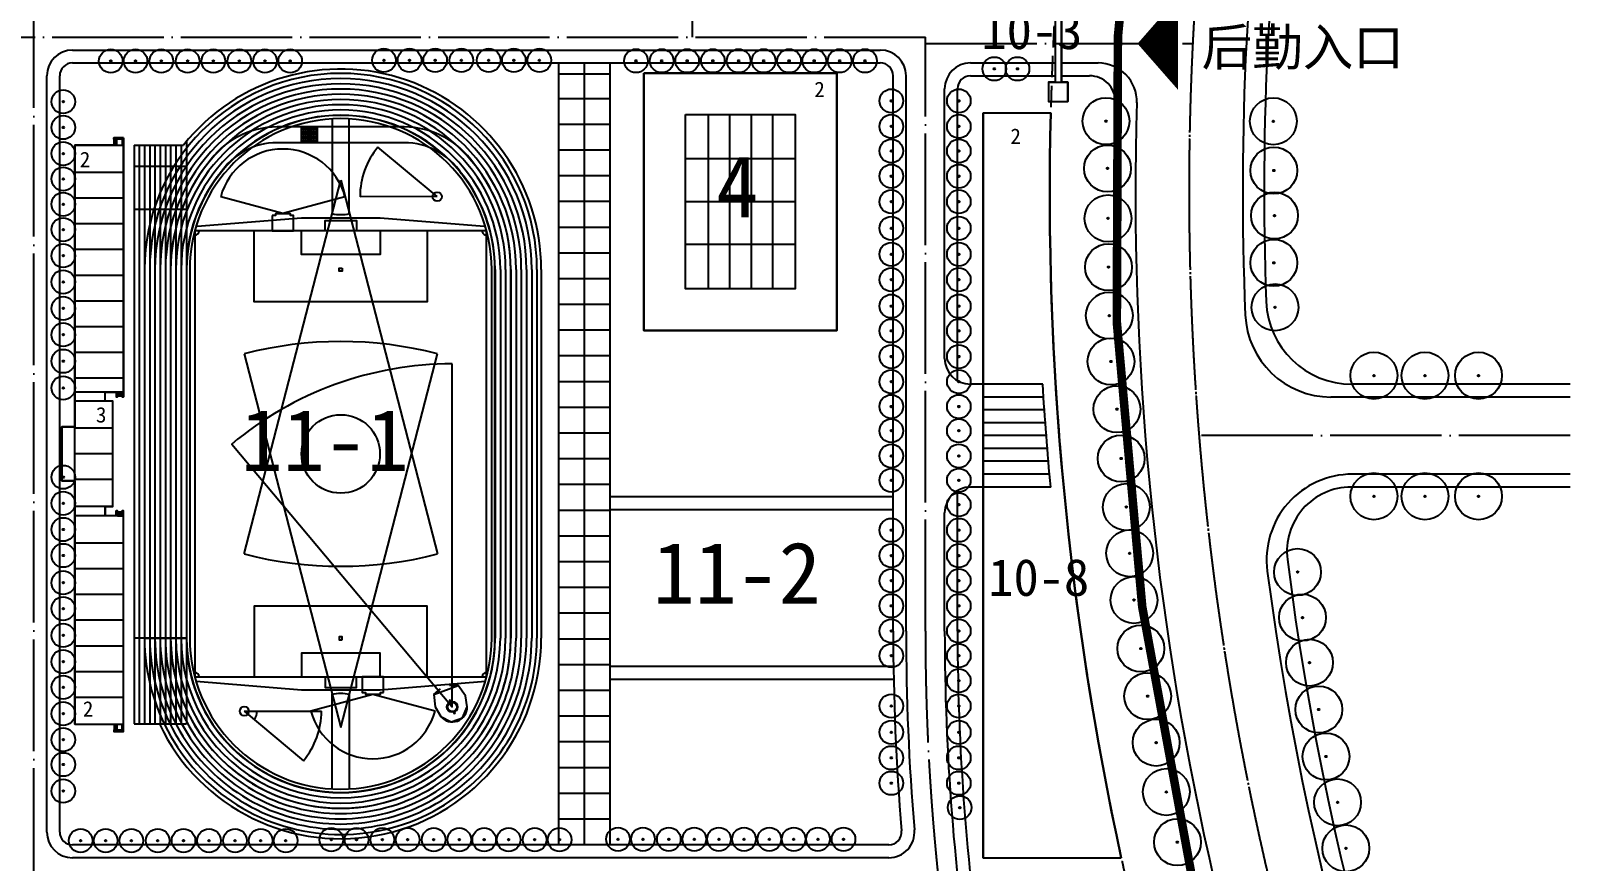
# Model space of a CAD drawing. Extents: x 39009873 to 40242873, y -38938004 to -37205504.
# Drawn here: x 39467334 to 39826323, y -37862330 to -37668686 of the extents above; entities that cross this region are included whole.
import ezdxf

# ---------------------------------------------------------------- set-up
doc = ezdxf.new("R2010")
doc.units = 0
doc.header["$LTSCALE"] = 1000
doc.header["$MEASUREMENT"] = 0
for name, pattern in [('CENT', [15, 13, -1, 0, -1]), ('CENTERX2', [4, 2.5, -0.5, 0.5, -0.5]), ('DASH', [0.35, 0.25, -0.1])]:
    doc.linetypes.add(name, pattern=pattern)
doc.layers.get('0').update_dxf_attribs({"linetype": 'CONTINUOUS'})
for name, color, linetype in [('00exit', 3, 'CONTINUOUS'), ('1-CEG', 220, 'CONTINUOUS'), ('A-FACE', 4, 'CONTINUOUS'), ('A-LINE', 7, 'CONTINUOUS'), ('LH', 104, 'CONTINUOUS'), ('PUB_TEXT', 4, 'CONTINUOUS'), ('ROAD-CENTERLINE', 4, 'CENTERX2'), ('TREE1', 62, 'CONTINUOUS'), ('人行道', 251, 'CONTINUOUS'), ('体育场', 151, 'CONTINUOUS'), ('建筑屋顶', 2, 'CONTINUOUS'), ('建筑轮廓', 254, 'CONTINUOUS'), ('玻璃', 167, 'CONTINUOUS'), ('范围', 7, 'CONTINUOUS'), ('道路中心线', 1, 'CENT')]:
    doc.layers.add(name, color=color, linetype=linetype)
doc.styles.add('-黑体', font='SIMHEI.TTF')

# ---------------------------------------------------------------- blocks, each defined once
blk = doc.blocks.new('sihwh')
at = {"layer": '建筑屋顶', "linetype": 'Continuous', "ltscale": 10}
for p, q in [((668662, 1228578), (668662, 1187978)), ((673662, 1228578), (673662, 1187978)), ((678662, 1228578), (678662, 1187978)), ((683662, 1228578), (683662, 1187978)), ((688962, 1218278), (663362, 1218278)), ((688962, 1208278), (663362, 1208278)), ((688962, 1198278), (663362, 1198278))]:
    blk.add_line(p, q, dxfattribs=at)
for points in [[(653662, 1238278), (698662, 1238278), (698662, 1178278), (653662, 1178278)], [(663362, 1228578), (688962, 1228578), (688962, 1187978), (663362, 1187978)]]:
    blk.add_lwpolyline(points, close=True, dxfattribs=at)
blk = doc.blocks.new('ddijd')
at = {"layer": '建筑屋顶', "linetype": 'Continuous', "ltscale": 10}
for p, q in [((532335, 1224480, 0), (530045, 1224480, 0)), ((530045, 1224180, 0), (530045, 1224480, 0)), ((530045, 1224180), (530045, 1224480)), ((530045, 1224480), (532335, 1224480)), ((532035, 1224180, 0), (530045, 1224180, 0)), ((530175, 1224180), (530045, 1224180)), ((530175, 1222780, 0), (530175, 1224180, 0)), ((530175, 1222780), (530175, 1224180)), ((530475, 1222780, 0), (530475, 1224180, 0)), ((530775, 1222780, 0), (530775, 1224180, 0)), ((532035, 1224180, 0), (532035, 1222780)), ((532335, 1224480, 0), (532335, 1164040, 0)), ((520955, 1222780), (520955, 1165180, 0)), ((520955, 1222780), (532335, 1222780)), ((520955, 1087740), (520955, 1222780)), ((520955, 1216480), (532335, 1216480)), ((520955, 1210480), (532335, 1210480)), ((520955, 1204480), (532335, 1204480)), ((520955, 1198480), (532335, 1198480)), ((520955, 1192480), (532335, 1192480)), ((520955, 1186480), (532335, 1186480)), ((520955, 1180480), (532335, 1180480)), ((520955, 1174480), (532335, 1174480)), ((520955, 1168480), (532335, 1168480)), ((531035, 1165180, 0), (520955, 1165180, 0)), ((532335, 1165180), (520955, 1165180)), ((528065, 1163060), (528065, 1165180, 0)), ((530635, 1165180, 0), (530635, 1164040, 0)), ((530635, 1164040, 0), (530935, 1164040, 0)), ((530935, 1165180, 0), (532035, 1165180, 0)), ((530935, 1165180, 0), (530935, 1164040, 0)), ((530935, 1164900, 0), (532035, 1164900, 0)), ((530935, 1164620, 0), (532035, 1164620, 0)), ((530935, 1164340, 0), (532035, 1164340, 0)), ((532035, 1165180, 0), (532035, 1164040, 0)), ((532035, 1164040, 0), (532335, 1164040, 0)), ((532335, 1165180, 0), (532135, 1165180, 0)), ((529815, 1163060, 0), (520955, 1163060, 0)), ((529815, 1138460, 0), (529815, 1163060, 0)), ((529815, 1156760, 0), (520955, 1156760, 0)), ((529815, 1150760, 0), (520955, 1150760, 0)), ((529815, 1144760, 0), (520955, 1144760, 0)), ((529815, 1138460, 0), (520955, 1138460, 0)), ((528065, 1138460, 0), (528065, 1136340, 0)), ((531035, 1136340, 0), (520955, 1136340, 0)), ((532335, 1136340), (520955, 1136340)), ((530635, 1136340, 0), (530635, 1137480, 0)), ((530635, 1137480, 0), (530935, 1137480, 0)), ((530935, 1136340, 0), (530935, 1137480, 0)), ((530935, 1137180, 0), (532035, 1137180, 0)), ((530935, 1136900, 0), (532035, 1136900, 0)), ((530935, 1136620, 0), (532035, 1136620, 0)), ((530935, 1136340, 0), (532035, 1136340, 0)), ((532035, 1136340, 0), (532035, 1137480, 0)), ((532035, 1137480, 0), (532335, 1137480, 0)), ((532335, 1136340, 0), (532135, 1136340, 0)), ((532335, 1086040, 0), (532335, 1137480, 0)), ((520955, 1130040), (532335, 1130040)), ((520955, 1124040), (532335, 1124040)), ((520955, 1118040), (532335, 1118040)), ((520955, 1112040), (532335, 1112040)), ((520955, 1106040), (532335, 1106040)), ((520955, 1100040), (532335, 1100040)), ((520955, 1094040), (532335, 1094040)), ((520955, 1087740), (532335, 1087740)), ((530175, 1087740, 0), (530175, 1086340, 0)), ((530175, 1087740), (530175, 1086340)), ((530475, 1087740, 0), (530475, 1086340, 0)), ((530775, 1087740, 0), (530775, 1086340, 0)), ((532035, 1086340, 0), (532035, 1087740)), ((532035, 1086340, 0), (530045, 1086340, 0)), ((530045, 1086340, 0), (530045, 1086040, 0)), ((530175, 1086340), (530045, 1086340)), ((530045, 1086340), (530045, 1086040)), ((532335, 1086040, 0), (530045, 1086040, 0)), ((530045, 1086040), (532335, 1086040))]:
    blk.add_line(p, q, dxfattribs=at)
at = {"layer": '建筑屋顶', "linetype": 'Continuous', "ltscale": 10, "elevation": 0}
blk.add_lwpolyline([(520955, 1144460), (517955, 1144460), (517955, 1157060), (520955, 1157060)], dxfattribs=at)
blk = doc.blocks.new('sjjw')
at = {"layer": '建筑屋顶', "linetype": 'Continuous', "ltscale": 10}
for p, q in [((744363, 1258809), (748863, 1258809)), ((744363, 1258809), (744363, 1254309)), ((748863, 1258809), (748863, 1254309)), ((744363, 1254309), (748863, 1254309)), ((745863, 1254309), (745863, 1236309)), ((747363, 1254309), (747363, 1236309)), ((744363, 1236309), (748863, 1236309)), ((744363, 1236309), (744363, 1231809)), ((748863, 1236309), (748863, 1231809)), ((744363, 1231809), (748863, 1231809))]:
    blk.add_line(p, q, dxfattribs=at)
blk = doc.blocks.new('7')
at = {"layer": 'TREE1', "linetype": 'ByBlock'}
blk.add_circle((0, 0), 3.64, dxfattribs=at)
at = {"layer": 'TREE1', "linetype": 'Continuous', "ltscale": 10}
blk.add_circle((0, 0), 0.121, dxfattribs=at)
blk = doc.blocks.new('sdji')
at = {"linetype": 'Continuous', "ltscale": 10}
for radius in [2750, 184]:
    blk.add_circle((512091, 867961), radius, dxfattribs=at)
blk = doc.blocks.new('*X4')
at = {"color": 0}
for p, q in [((390976, 216500), (394636, 216500)), ((390976, 216000), (394636, 216000)), ((390976, 215500), (394636, 215500)), ((391250, 216250), (391000, 216250)), ((391250, 215750), (391000, 215750)), ((391625, 216250), (391375, 216250)), ((391625, 215750), (391375, 215750)), ((392000, 216250), (391750, 216250)), ((392000, 215750), (391750, 215750)), ((392375, 216250), (392125, 216250)), ((392375, 215750), (392125, 215750)), ((392750, 216250), (392500, 216250)), ((392750, 215750), (392500, 215750)), ((393125, 216250), (392875, 216250)), ((393125, 215750), (392875, 215750)), ((393500, 216250), (393250, 216250)), ((393500, 215750), (393250, 215750)), ((393875, 216250), (393625, 216250)), ((393875, 215750), (393625, 215750)), ((394250, 216250), (394000, 216250)), ((394250, 215750), (394000, 215750)), ((394625, 216250), (394375, 216250)), ((394625, 215750), (394375, 215750)), ((390976, 215000), (394636, 215000)), ((390976, 214500), (394636, 214500)), ((390976, 214000), (394636, 214000)), ((390976, 213500), (394636, 213500)), ((390976, 213000), (394636, 213000)), ((391250, 215250), (391000, 215250)), ((391250, 214750), (391000, 214750)), ((391250, 214250), (391000, 214250)), ((391250, 213750), (391000, 213750)), ((391250, 213250), (391000, 213250)), ((391625, 215250), (391375, 215250)), ((391625, 214750), (391375, 214750)), ((391625, 214250), (391375, 214250)), ((391625, 213750), (391375, 213750)), ((391625, 213250), (391375, 213250)), ((392000, 215250), (391750, 215250)), ((392000, 214750), (391750, 214750)), ((392000, 214250), (391750, 214250)), ((392000, 213750), (391750, 213750)), ((392000, 213250), (391750, 213250)), ((392375, 215250), (392125, 215250)), ((392375, 214750), (392125, 214750)), ((392375, 214250), (392125, 214250)), ((392375, 213750), (392125, 213750)), ((392375, 213250), (392125, 213250)), ((392750, 215250), (392500, 215250)), ((392750, 214750), (392500, 214750)), ((392750, 214250), (392500, 214250)), ((392750, 213750), (392500, 213750)), ((392750, 213250), (392500, 213250)), ((393125, 215250), (392875, 215250)), ((393125, 214750), (392875, 214750)), ((393125, 214250), (392875, 214250)), ((393125, 213750), (392875, 213750)), ((393125, 213250), (392875, 213250)), ((393500, 215250), (393250, 215250)), ((393500, 214750), (393250, 214750)), ((393500, 214250), (393250, 214250)), ((393500, 213750), (393250, 213750)), ((393500, 213250), (393250, 213250)), ((393875, 215250), (393625, 215250)), ((393875, 214750), (393625, 214750)), ((393875, 214250), (393625, 214250)), ((393875, 213750), (393625, 213750)), ((393875, 213250), (393625, 213250)), ((394250, 215250), (394000, 215250)), ((394250, 214750), (394000, 214750)), ((394250, 214250), (394000, 214250)), ((394250, 213750), (394000, 213750)), ((394250, 213250), (394000, 213250)), ((394625, 215250), (394375, 215250)), ((394625, 214750), (394375, 214750)), ((394625, 214250), (394375, 214250)), ((394625, 213750), (394375, 213750)), ((394625, 213250), (394375, 213250))]:
    blk.add_line(p, q, dxfattribs=at)
blk = doc.blocks.new('whuh')
at = {"layer": '体育场'}
for p, q in [((-297709, 1222780), (-297709, 1087780)), ((-297709, 1222780), (-286158, 1222780)), ((-297709, 1222780), (-297709, 1087780)), ((-296489, 1222780), (-296489, 1087780)), ((-295269, 1222780), (-295269, 1087780)), ((-294049, 1222780), (-294049, 1087780)), ((-292829, 1222780), (-292829, 1087780)), ((-291609, 1222780), (-291609, 1087780)), ((-290389, 1222780), (-290389, 1087780)), ((-289169, 1222780), (-289169, 1087780)), ((-287949, 1222780), (-287949, 1087780)), ((-286729, 1222780), (-286729, 1087780)), ((-285509, 1223581), (-285509, 1087780)), ((-227009, 1210760), (-240822, 1222302)), ((-285509, 1217780), (-297709, 1217780)), ((-272040, 1127427, 0), (-249506, 1214560, 0)), ((-249506, 1214560, 0), (-226972, 1127427, 0)), ((-227009, 1210760), (-245009, 1210723)), ((-285509, 1207780), (-297709, 1207780)), ((-283509, 1202760), (-283509, 1098760)), ((-215509, 1202760), (-283509, 1202760)), ((-258697, 1205760, 0), (-282986, 1203810, 0)), ((-240321, 1205760, 0), (-258697, 1205760, 0)), ((-216031, 1203807, 0), (-240321, 1205760, 0)), ((-215509, 1098760), (-215509, 1202760)), ((-213509, 1193740), (-213509, 1107780)), ((-212289, 1193740), (-212289, 1107780)), ((-211069, 1193740), (-211069, 1107780)), ((-209849, 1193740), (-209849, 1107780)), ((-208629, 1193740), (-208629, 1107780)), ((-207409, 1193740), (-207409, 1107780)), ((-206189, 1193740), (-206189, 1107780)), ((-204969, 1193740), (-204969, 1107780)), ((-203749, 1193740), (-203749, 1107780)), ((-202749, 1193740), (-202749, 1107780)), ((-272040, 1174093, 0), (-249506, 1086960, 0)), ((-249506, 1086960, 0), (-226972, 1174093, 0)), ((-285509, 1107780), (-297709, 1107780)), ((-295269, 1107780), (-285509, 1107780)), ((-284829, 1107780, 0), (-284829, 1107780, 0)), ((-283509, 1098760), (-215509, 1098760)), ((-283246, 1097737, 0), (-258697, 1095760, 0)), ((-258697, 1095760, 0), (-240321, 1095760, 0)), ((-240321, 1095760, 0), (-215772, 1097737, 0)), ((-227765, 1094681, 0), (-222126, 1096733, 0)), ((-227765, 1094681, 0), (-226231, 1095965, 0)), ((-297709, 1087780), (-291776, 1087780)), ((-291776, 1087780), (-285509, 1087780)), ((-272009, 1090760), (-254009, 1090797)), ((-272009, 1090760), (-258196, 1079218))]:
    blk.add_line(p, q, dxfattribs=at)
at = {"layer": '体育场', "elevation": 0}
for points in [[(-285509, 1193740), (-285509, 1107780, 1), (-213509, 1107780), (-213509, 1193740, 1)], [(-285459, 1193740), (-285459, 1107780, 1), (-213559, 1107780), (-213559, 1193740, 1)], [(-284709, 1193740), (-284709, 1107780, 1), (-214309, 1107780), (-214309, 1193740, 1)], [(-223509, 1171760, 0.176327), (-274932, 1153043), (-223509, 1091760)]]:
    blk.add_lwpolyline(points, format="xyb", close=True, dxfattribs=at)
for points in [[(-251509, 1228843), (-251509, 1206815, 0.1272161), (-247503, 1206815)], [(-264316, 1226993, 0.2473723), (-280533, 1218446, 0.1697297), (-289169, 1193740), (-289169, 1107780, 1), (-209849, 1107780), (-209849, 1193740)], [(-234702, 1226993), (-264316, 1226993, 0.1732643)], [(-209849, 1193740, 0.1697297), (-218485, 1218446, 0.2473723), (-234702, 1226993)], [(-221324, 1216110, 0.2527207), (-234702, 1223333), (-264316, 1223333, 0.2527207), (-277694, 1216110, 0.0154005), (-278309, 1215340, 0.1622777), (-285509, 1193740), (-285509, 1107780, 1), (-213509, 1107780), (-213509, 1193740)], [(-213509, 1193740, 0.1622777), (-220709, 1215340, 0.1622777)], [(-251509, 1072637), (-251509, 1094705, -0.1272161), (-247503, 1094705)]]:
    blk.add_lwpolyline(points, format="xyb", dxfattribs=at)
for points in [[(-247509, 1206815), (-247509, 1228843)], [(-248520, 1210742), (-263009, 1206860), (-277498, 1210742)], [(-229349, 1202760), (-229349, 1186260), (-269669, 1186260), (-269669, 1202760)], [(-240349, 1202760), (-240349, 1197260), (-258669, 1197260), (-258669, 1202760)], [(-253169, 1202760), (-253169, 1205200), (-245849, 1205200), (-245849, 1202760)], [(-240349, 1098760), (-240349, 1104260), (-258669, 1104260), (-258669, 1098760)], [(-227765, 1094681), (-227509, 1091760), (-226190, 1089510), (-223748, 1088268), (-221082, 1089239), (-220009, 1091760), (-220445, 1094331), (-222126, 1096733), (-224126, 1096731)], [(-227520, 1090778), (-242009, 1094660), (-256498, 1090778)], [(-247509, 1094705), (-247509, 1072637)], [(-223803, 1092787), (-224006, 1093346), (-224147, 1093294), (-223944, 1092735)], [(-223074, 1090785), (-222871, 1090226), (-223012, 1090174), (-223215, 1090733)]]:
    blk.add_lwpolyline(points, dxfattribs=at)
for points in [[(-258669, 1226993), (-255009, 1226993), (-255009, 1223333), (-258669, 1223333)], [(-239509, 1095160), (-239509, 1098760), (-244509, 1098760), (-244509, 1095160), (-243759, 1095160), (-243759, 1094760), (-240259, 1094760), (-240259, 1095160)]]:
    blk.add_lwpolyline(points, close=True, dxfattribs=at)
at = {"layer": '体育场'}
for points in [[(-265509, 1206360), (-265509, 1202760), (-260509, 1202760), (-260509, 1206360), (-261259, 1206360), (-261259, 1206760), (-264759, 1206760), (-264759, 1206360)], [(-249159, 1194090), (-249159, 1193390), (-249859, 1193390), (-249859, 1194090)], [(-249159, 1107430), (-249159, 1108130), (-249859, 1108130), (-249859, 1107430)]]:
    blk.add_lwpolyline(points, close=True, dxfattribs=at)
for points in [[(-229349, 1098760), (-229349, 1115260), (-269669, 1115260), (-269669, 1098760)], [(-253169, 1098760), (-253169, 1096320), (-245849, 1096320), (-245849, 1098760)]]:
    blk.add_lwpolyline(points, dxfattribs=at)
for centre, radius in [((-227009, 1210760), 1068), ((-249509, 1150760), 9150), ((-272009, 1090760), 1068), ((-223509, 1091760), 1250), ((-223509, 1091760), 1068), ((-223509, 1091760), 1068), ((-223509, 1091760), 1068)]:
    blk.add_circle(centre, radius, dxfattribs=at)
for centre, radius, start, end in [((-249509, 1193740), 45760, 359.99993, 179.99993), ((-249509, 1193740), 46760, 0.00026, 141.60754), ((-249509, 1193740), 44540, 359.99993, 179.99993), ((-249509, 1193740), 43320, 359.99993, 179.99993), ((-249509, 1193740), 42100, 359.99993, 179.99993), ((-249509, 1193740), 40880, 359.99993, 179.99993), ((-249509, 1193740), 39660, 359.99993, 179.99993), ((-249509, 1193740), 38440, 359.99993, 179.99993), ((-249509, 1193740), 37220, 359.99993, 179.99993), ((-263009, 1206860), 15000, 14.99993, 164.99993), ((-227009, 1210760), 18000, 140.11858, 180.11858), ((-233509, 1205740), 16000, 36.86982, 40.39907), ((-283509, 1202760), 1000, 269.99993, 359.99993), ((-215509, 1202760), 1000, 179.99993, 269.99993), ((-249506, 1086960, 0), 90000, 75.50007, 104.50007), ((-249506, 1214560, 0), 90000, 255.49993, 284.49993), ((-249509, 1107780), 45760, 179.99993, 359.99993), ((-249509, 1107780), 44540, 179.99993, 359.99993), ((-249509, 1107780), 43320, 179.99993, 359.99993), ((-249509, 1107780), 46760, 205.32262, 359.99993), ((-249509, 1107780), 42100, 179.99993, 359.99993), ((-249509, 1107780), 40880, 179.99993, 359.99993), ((-249509, 1107780), 39660, 179.99993, 359.99993), ((-249509, 1107780), 38440, 179.99993, 359.99993), ((-249509, 1107780), 37220, 179.99993, 359.99993), ((-249509, 1107780), 36000, 179.99993, 359.99993), ((-283509, 1098760), 1000, 359.99993, 89.99993), ((-215509, 1098760), 1000, 89.99993, 179.99993), ((-223509, 1091760, 0), 3500, 220, 0), ((-272009, 1090760), 3000, 320.11858, 0.11858), ((-272009, 1090760), 18000, 320.11858, 0.11858), ((-242009, 1094660, 0), 15000, 195.00007, 345.00007)]:
    blk.add_arc(centre, radius, start, end, dxfattribs=at)
at = {"layer": '体育场', "rotation": 359.9999262019405}
blk.add_blockref('*X4', (-649645, 1010379), dxfattribs=at)

msp = doc.modelspace()

# ---------------------------------------------------------------- linework, layer by layer
at = {"layer": '00exit', "ltscale": 10}
msp.add_lwpolyline([(39734892, -37671686, 21600, 0, 0), (39725421, -37671686, 0, 0, 0)], format="xyseb", dxfattribs=at)
at = {"layer": 'A-FACE'}
for p, q in [((39477081, -37673186), (39665444, -37673186)), ((39471081, -37855520), (39471081, -37679186)), ((39671444, -37808654), (39671444, -37679186)), ((39686444, -37676186), (39706181, -37676186)), ((39707681, -37676186), (39716247, -37676186)), ((39680444, -37745083), (39680444, -37682186)), ((39689444, -37751083), (39686444, -37751083)), ((39689444, -37775083), (39686444, -37775083)), ((39680444, -37808654), (39680444, -37781083)), ((39667406, -37861520), (39477081, -37861520))]:
    msp.add_line(p, q, dxfattribs=at)
at = {"layer": 'A-FACE', "linetype": 'Continuous'}
for p, q in [((39826323, -37754083), (39770531, -37754083)), ((39826323, -37772083), (39775506, -37772083))]:
    msp.add_line(p, q, dxfattribs=at)
for centre, radius, start, end in [((40437444, -37706090), 687500, 171.802557, 182.403506), ((39716247, -37685186), 9000, 358.33969, 90), ((40437444, -37706090), 712500, 178.339694, 206.85636), ((39770531, -37734083), 20000, 182.40351, 270), ((39775506, -37792083), 20000, 90, 187.40188), ((40437444, -37706090), 687500, 187.401882, 225)]:
    msp.add_arc(centre, radius, start, end, dxfattribs=at)
at = {"layer": 'A-FACE'}
for centre, radius, start, end in [((39477081, -37679186), 6000, 90, 180), ((39665444, -37679186), 6000, 0, 90), ((39686444, -37682186), 6000, 90, 180), ((39686444, -37745083), 6000, 180, 270), ((39686444, -37781083), 6000, 90, 180), ((40225944, -37808654), 554500, 180, 184.79638), ((40225944, -37808654), 545500, 180, 188.94492), ((39667406, -37855520), 6000, 270, 4.79638), ((39477081, -37855520), 6000, 180, 270)]:
    msp.add_arc(centre, radius, start, end, dxfattribs=at)
at = {"layer": 'ROAD-CENTERLINE'}
msp.add_arc((40437444, -37706090), 700000, 171.802557, 225, dxfattribs=at)
at = {"layer": '人行道'}
for p, q in [((39474081, -37855520), (39474081, -37679186)), ((39477081, -37676186), (39665444, -37676186)), ((39590481, -37858520), (39590481, -37676186)), ((39602481, -37678826), (39590481, -37678826)), ((39596481, -37858520), (39596481, -37676186)), ((39602481, -37858520), (39602481, -37676186)), ((39668444, -37808654), (39668444, -37679186)), ((39686444, -37679186), (39706181, -37679186)), ((39707681, -37679186), (39714246, -37679186)), ((39683444, -37750279), (39683444, -37682186)), ((39602481, -37684520), (39590481, -37684520)), ((39602481, -37690520), (39590481, -37690520)), ((39602481, -37696520), (39590481, -37696520)), ((39602481, -37702520), (39590481, -37702520)), ((39602481, -37708520), (39590481, -37708520)), ((39602481, -37714520), (39590481, -37714520)), ((39602481, -37720520), (39590481, -37720520)), ((39602481, -37726520), (39590481, -37726520)), ((39602481, -37732520), (39590481, -37732520)), ((39602481, -37738520), (39590481, -37738520)), ((39602481, -37744520), (39590481, -37744520)), ((39602481, -37750520), (39590481, -37750520)), ((39602481, -37756520), (39590481, -37756520)), ((39602481, -37762520), (39590481, -37762520)), ((39602481, -37768520), (39590481, -37768520)), ((39602481, -37774520), (39590481, -37774520)), ((39683444, -37808654), (39683444, -37775887)), ((39668444, -37777380), (39602481, -37777380)), ((39602481, -37780520), (39590481, -37780520)), ((39668444, -37780380), (39602481, -37780380)), ((39602481, -37786520), (39590481, -37786520)), ((39602481, -37792520), (39590481, -37792520)), ((39602481, -37798520), (39590481, -37798520)), ((39602481, -37804520), (39590481, -37804520)), ((39602481, -37810520), (39590481, -37810520)), ((39602481, -37816520), (39590481, -37816520)), ((39668505, -37816950), (39602481, -37816950)), ((39602481, -37822520), (39590481, -37822520)), ((39668558, -37819950), (39602481, -37819950)), ((39602481, -37828520), (39590481, -37828520)), ((39602481, -37834520), (39590481, -37834520)), ((39602481, -37840520), (39590481, -37840520)), ((39602481, -37846520), (39590481, -37846520)), ((39602481, -37852520), (39590481, -37852520)), ((39667406, -37858520), (39477081, -37858520))]:
    msp.add_line(p, q, dxfattribs=at)
at = {"layer": '人行道', "linetype": 'Continuous', "ltscale": 10}
for p, q in [((39668444, -37738812), (39668444, -37728087)), ((39671444, -37738812), (39671444, -37728087))]:
    msp.add_line(p, q, dxfattribs=at)
at = {"layer": '人行道', "linetype": 'Continuous'}
for p, q in [((39826323, -37751083), (39775416, -37751083)), ((39826323, -37775083), (39775250, -37775083))]:
    msp.add_line(p, q, dxfattribs=at)
for centre, radius, start, end in [((40437444, -37706090), 682500, 171.802557, 182.161996), ((39714246, -37685186), 6000, 358.34428, 90), ((40437444, -37706090), 717500, 178.344285, 207.020908), ((39775416, -37731083), 20000, 182.162, 270), ((39775250, -37790083), 15000, 90, 187.2288), ((40437444, -37706090), 682500, 187.2288, 225)]:
    msp.add_arc(centre, radius, start, end, dxfattribs=at)
at = {"layer": '人行道'}
for centre, radius, start, end in [((39477081, -37679186), 3000, 90, 180), ((39665444, -37679186), 3000, 0, 90), ((39686444, -37682186), 3000, 90, 180), ((40225944, -37808654), 557500, 180, 184.79638), ((40225944, -37808654), 542500, 180, 189.49523), ((39667406, -37855520), 3000, 270, 4.79638), ((39477081, -37855520), 3000, 180, 270)]:
    msp.add_arc(centre, radius, start, end, dxfattribs=at)
at = {"layer": '建筑屋顶', "linetype": 'Continuous', "lineweight": -3, "ltscale": 10}
for p, q in [((39705171, -37687864), (39689444, -37687864)), ((39689444, -37861520), (39689444, -37687864)), ((39703321, -37751083), (39689444, -37751083)), ((39703511, -37754083), (39689444, -37754083)), ((39703714, -37757083), (39689444, -37757083)), ((39703928, -37760083), (39689444, -37760083)), ((39704155, -37763083), (39689444, -37763083)), ((39704395, -37766083), (39689444, -37766083)), ((39704646, -37769083), (39689444, -37769083)), ((39704911, -37772083), (39689444, -37772083)), ((39705187, -37775083), (39689444, -37775083)), ((39689444, -37861520), (39721624, -37861520))]:
    msp.add_line(p, q, dxfattribs=at)
msp.add_lwpolyline([(39705187, -37775083, -0.0081829), (39703321, -37751083, -0.2301762)], format="xyb", dxfattribs=at)
msp.add_ellipse((40437444, -37706090), major_axis=(-388918, 620725), ratio=1, start_param=0.9861952, end_param=1.2248959, dxfattribs=at)
at = {"layer": '建筑轮廓', "ltscale": 10}
for points in [[(39704681, -37658186), (39704681, -37662686), (39706181, -37662686), (39706181, -37680686), (39704681, -37680686), (39704681, -37685186), (39709181, -37685186), (39709181, -37680686), (39707681, -37680686), (39707681, -37662686), (39709181, -37662686), (39709181, -37658186), (39704681, -37658186)], [(39704681, -37658186), (39704681, -37662686), (39706181, -37662686), (39706181, -37680686), (39704681, -37680686), (39704681, -37685186), (39709181, -37685186), (39709181, -37680686), (39707681, -37680686), (39707681, -37662686), (39709181, -37662686), (39709181, -37658186), (39704681, -37658186)], [(39610289, -37678540), (39610289, -37738540), (39655289, -37738540), (39655289, -37678540), (39610289, -37678540)]]:
    msp.add_lwpolyline(points, dxfattribs=at)
msp.add_lwpolyline([(39721624, -37861520, -0.0597461), (39705171, -37687864), (39689444, -37687864), (39689444, -37861520)], format="xyb", close=True, dxfattribs=at)
at = {"layer": '建筑轮廓', "ltscale": 10, "elevation": 0}
msp.add_lwpolyline([(39488962, -37693633), (39486672, -37693633), (39486672, -37693933), (39486802, -37693933), (39486802, -37695333), (39477582, -37695333), (39477582, -37761053), (39474582, -37761053), (39474582, -37773653), (39477582, -37773653), (39477582, -37830373), (39486802, -37830373), (39486802, -37831773), (39486672, -37831773), (39486672, -37832073), (39488962, -37832073), (39488962, -37780633), (39488662, -37780633), (39488662, -37780933), (39487562, -37780933), (39487562, -37780633), (39487262, -37780633), (39487262, -37781773), (39484692, -37781773), (39484692, -37779653), (39486442, -37779653), (39486442, -37755053), (39484692, -37755053), (39484692, -37752933), (39487262, -37752933), (39487262, -37754073), (39487562, -37754073), (39487562, -37753773), (39488662, -37753773), (39488662, -37754073), (39488962, -37754073), (39488962, -37693633)], dxfattribs=at)
at = {"layer": '范围', "color": 1, "linetype": 'DASH', "ltscale": 50, "const_width": 2000}
msp.add_lwpolyline([(39727275, -37603786), (39309838, -37602478), (39267254, -37697480), (39215453, -37815637), (39203656, -37841696, -0.0375387), (39200633, -37850208, 0.1308835), (39198294, -37865085), (39212418, -38000000), (39219106, -38069414), (39219411, -38084620, -0.195535), (39216767, -38101984), (39156180, -38203680), (39625395, -38659790), (39748451, -38760972), (39960509, -38548914), (40086169, -38423253), (40107609, -38401814, 0.1316525), (40102432, -38392848), (40050787, -38341202), (40018183, -38301527), (39930095, -38213439, -0.2363782)], format="xyb", close=True, dxfattribs=at)
msp.add_lwpolyline([(39727275, -37603786), (39309838, -37602478), (39267254, -37697480), (39215453, -37815637), (39203656, -37841696, -0.0375387), (39200633, -37850208, 0.1308835), (39198294, -37865085), (39212418, -38000000), (39219106, -38069414), (39219411, -38084620, -0.195535), (39216767, -38101984), (39156180, -38203680), (39625395, -38659790), (39748451, -38760972), (39960509, -38548914), (40086169, -38423253), (40107609, -38401814, 0.1316525), (40102432, -38392848), (40050787, -38341202), (40018183, -38301527), (39930095, -38213439, -0.2363782)], format="xyb", close=True, dxfattribs=at)
at = {"layer": '范围', "color": 1, "linetype": 'DASH', "ltscale": 20}
msp.add_lwpolyline([(40075562, -38412647), (40088290, -38399919), (40039663, -38351291), (40007058, -38311616), (39919488, -38224046, -0.2301762), (39710172, -37618732, -0.2363782)], format="xyb", dxfattribs=at)
at = {"layer": '道路中心线', "ltscale": 2}
for p, q in [((39468081, -37866644), (39468081, -37603786)), ((39621681, -37670186), (39621681, -37603786)), ((39292323, -37670186), (39675944, -37670186)), ((39675944, -37808654), (39675944, -37670186)), ((39675944, -37671686), (39738290, -37671686)), ((39826323, -37763083), (39739768, -37763083))]:
    msp.add_line(p, q, dxfattribs=at)
for centre, radius, start in [((40437444, -37706090), 700000, 171.802557), ((40225944, -37808654), 550000, 180)]:
    msp.add_arc(centre, radius, start, 225, dxfattribs=at)

# ---------------------------------------------------------------- block references
at = {"layer": 'A-FACE', "linetype": 'Continuous'}
msp.add_blockref('sihwh', (38956627, -38916818), dxfattribs=at)
at = {"layer": 'A-LINE', "linetype": 'Continuous'}
for name, p in [('sjjw', (38960318, -38916995)), ('ddijd', (38956627, -38918113))]:
    msp.add_blockref(name, p, dxfattribs=at)
at = {"layer": 'LH', "xscale": 1500.000000000704, "yscale": 1500, "zscale": 1500, "rotation": 90.28739875665879}
for p in [(39718067, -37689753), (39757081, -37689781), (39718423, -37700784), (39757218, -37701257), (39718541, -37712435), (39757355, -37711777), (39718664, -37723794), (39757213, -37722791), (39718833, -37735092), (39757486, -37733174), (39719230, -37745806), (39780549, -37749090), (39792448, -37749090), (39804942, -37749090), (39720620, -37756917), (39721613, -37768425), (39780549, -37777242), (39792448, -37777242), (39804942, -37777242), (39722804, -37779734), (39723603, -37790519), (39762744, -37794904), (39724596, -37801432), (39763898, -37805519), (39726184, -37812741), (39765523, -37816018), (39727773, -37823852), (39767689, -37826949), (39729765, -37834669), (39769376, -37837904), (39732148, -37846177), (39772075, -37848594), (39734730, -37857883), (39774012, -37859332)]:
    msp.add_blockref('7', p, dxfattribs=at)
at = {"layer": 'TREE1', "linetype": 'Continuous', "rotation": 89.71588559147328}
for p in [(40351399, -38192136), (40357172, -38192136), (40363172, -38192136), (40369316, -38192136), (40375316, -38192136), (40381388, -38192136), (40387349, -38192136), (40393234, -38192136), (40415090, -38191963), (40421069, -38191963), (40427047, -38191963), (40433159, -38191963), (40439536, -38191963), (40445382, -38191963), (40451361, -38191963), (40473875, -38192088), (40479876, -38192088), (40485803, -38192088), (40491804, -38192088), (40497806, -38192088), (40503658, -38192088), (40509584, -38192088), (40515436, -38192088), (40521362, -38192088), (40527289, -38192088), (40557436, -38193952), (40562849, -38193952), (40340315, -38201612), (40533416, -38201419), (40549164, -38201419), (40340315, -38207614), (40533416, -38207376), (40549164, -38207376), (40340315, -38213714), (40533416, -38213105), (40549164, -38213105), (40340315, -38219618), (40533416, -38218986), (40549164, -38218986), (40340315, -38225522), (40533416, -38224934), (40549164, -38224934), (40340315, -38231425), (40533416, -38231117), (40549164, -38231117), (40340315, -38237526), (40533416, -38237177), (40549164, -38237177), (40340315, -38243650), (40533416, -38243113), (40549164, -38243113), (40340315, -38249805), (40533416, -38249297), (40549164, -38249297), (40340315, -38255960), (40533416, -38255034), (40549164, -38255034), (40340315, -38262115), (40533416, -38261039), (40549164, -38261039), (40340315, -38268356), (40533416, -38266905), (40549164, -38266905), (40533416, -38272697), (40549164, -38272697), (40533416, -38278346), (40549164, -38278346), (40533416, -38284217), (40549164, -38284217), (40340315, -38289156), (40533416, -38289883), (40549164, -38289883), (40340315, -38295258), (40549164, -38295587), (40340315, -38301359), (40533416, -38301530), (40549164, -38301530), (40340315, -38307437), (40533416, -38307473), (40549164, -38307473), (40533416, -38313313), (40549164, -38313313), (40340315, -38313786), (40340315, -38319812), (40533416, -38319164), (40549164, -38319164), (40340315, -38326054), (40533416, -38325038), (40549164, -38325038), (40533416, -38330802), (40549164, -38330802), (40340315, -38332188), (40340315, -38338157), (40549164, -38336640), (40340315, -38344320), (40533416, -38342517), (40549164, -38342517), (40533416, -38348653), (40549164, -38348653), (40340315, -38350388), (40340315, -38356174), (40533416, -38354616), (40549164, -38354616), (40340315, -38362355), (40533416, -38360513), (40549164, -38360513), (40549382, -38366215), (40344372, -38373925), (40350211, -38373925), (40356206, -38373925), (40362356, -38373925), (40368351, -38373925), (40374312, -38373925), (40380381, -38373925), (40386372, -38373925), (40392205, -38373925), (40402816, -38373700), (40408711, -38373700), (40414731, -38373700), (40420626, -38373700), (40426710, -38373700), (40432675, -38373700), (40438475, -38373700), (40444183, -38373700), (40450258, -38373700), (40456059, -38373700), (40469686, -38373593), (40475505, -38373593), (40481542, -38373593), (40487464, -38373593), (40493211, -38373593), (40499067, -38373593), (40504976, -38373593), (40510665, -38373593), (40516297, -38373593), (40522276, -38373593)]:
    msp.add_blockref('sdji', p, dxfattribs=at)
at = {"layer": '玻璃', "linetype": 'Continuous'}
msp.add_blockref('whuh', (39789121, -38918113), dxfattribs=at)
msp.add_blockref('whuh', (39789121, -38918113), dxfattribs=at)

# ---------------------------------------------------------------- texts
at = {"layer": '1-CEG', "style": '-黑体'}
for s, p in [('2', (39650049, -37684152)), ('2', (39695778, -37695072)), ('2', (39478771, -37700490)), ('3', (39482535, -37760032)), ('2', (39479480, -37828627))]:
    msp.add_text(s, height=3600, dxfattribs=at).set_placement(p)
at = {"layer": 'PUB_TEXT', "color": 2, "style": '-黑体'}
for s, height, p in [('10-3', 8640, (39689030, -37672961)), ('后勤入口', 8640, (39740375, -37676810)), ('4', 14400, (39627188, -37712220)), ('11-1', 14400, (39516299, -37771371)), ('11-1', 14400, (39516299, -37771371)), ('11-2', 14400, (39612375, -37802311)), ('10-8', 8640, (39690633, -37800466))]:
    msp.add_text(s, height=height, dxfattribs=at).set_placement(p)

doc.saveas('drawing.dxf')
